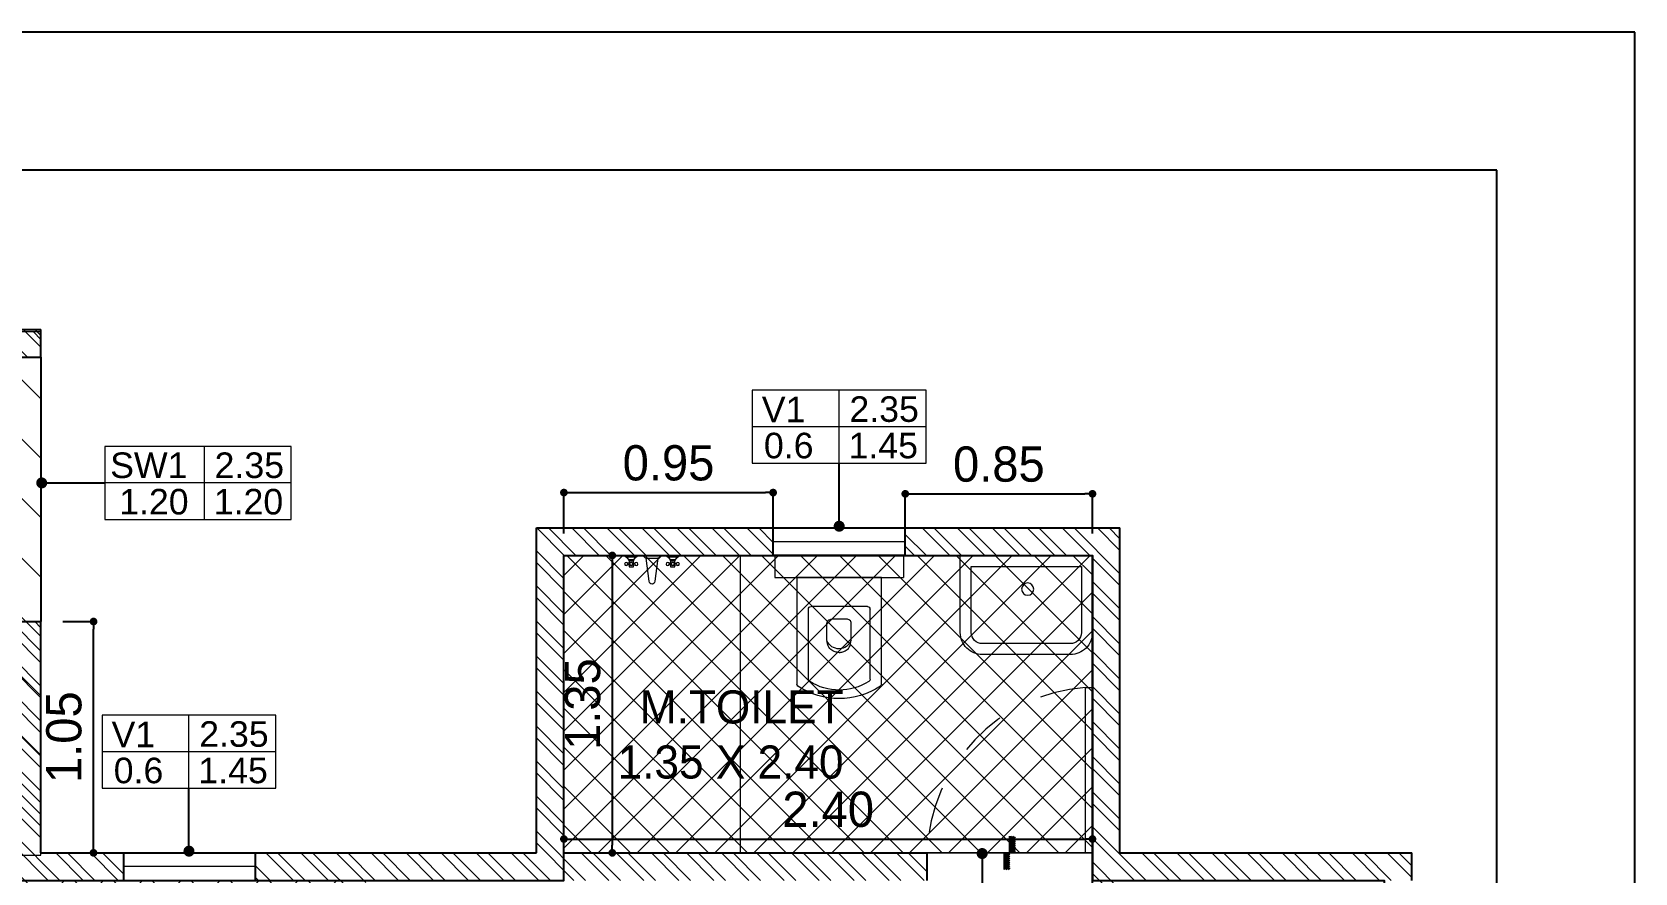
# Model space of a CAD drawing. Header units: metres. Extents: x 494 to 1845, y -666 to 1061.
# Drawn here: x 1828.635 to 1832.122, y 166.96 to 168.789 of the extents above; entities that cross this region are included whole.
import ezdxf

# ---------------------------------------------------------------- set-up
doc = ezdxf.new("R2010")
doc.units = ezdxf.units.M
doc.header["$MEASUREMENT"] = 0
doc.linetypes.add('1', pattern=[0])
doc.linetypes.add('DASHED2', pattern=[0.375, 0.25, -0.125])
doc.layers.get('Defpoints').update_dxf_attribs({"color": 12})
for name, color, linetype in [('10 HATCH', 253, 'Continuous'), ('A-AREA', 1, 'Continuous'), ('SHEET', 7, 'Continuous'), ('TILE DROP', 180, '1'), ('VDA-TEXT', 250, '1'), ('VDA-WALL BELOW', 8, 'Continuous')]:
    doc.layers.add(name, color=color, linetype=linetype)
for name, color, linetype, lineweight in [('A-Wall Hatch', 8, 'Continuous', 9), ('col hatch', 8, 'Continuous', 13), ('DIMENSION', 8, 'Continuous', 5), ('VDA-DOOR', 23, 'Continuous', 5), ('VDA-DW TAGS', 4, 'Continuous', 9), ('VDA-FURNITURE', 8, 'Continuous', 13), ('VDA-HATCH', 8, 'Continuous', 9), ('VDA-PLUMBING', 8, 'Continuous', 13), ('VDA-WALL', 250, 'Continuous', 25), ('VDA-WINDOW', 5, 'Continuous', 9)]:
    doc.layers.add(name, color=color, linetype=linetype, lineweight=lineweight)
doc.styles.add('arial', font='arial.ttf', dxfattribs={"height": 0.3})
doc.styles.add('RS', font='GOTHIC.TTF')
doc.dimstyles.new('SMALL-1', dxfattribs={"dimtxt": 0.16, "dimasz": 0.035, "dimexe": 0, "dimexo": 0.1, "dimgap": 0.05, "dimtad": 1, "dimzin": 0, "dimdsep": 46, "dimtxsty": 'RS', "dimblk": 'DOT', "dimcen": 2.5, "dimclrd": 256, "dimclre": 256, "dimclrt": 5, "dimadec": 0, "dimazin": 0, "dimtfac": 1, "dimtdec": 3, "dimtofl": 0, "dimtmove": 0, "dimatfit": 3, "dimfxl": 0, "dimtolj": 1, "dimtzin": 0, "dimarcsym": 0})
pattern_1 = [(135, (-4e-16, 0.375), (-0.00441942, -0.00441942), [])]

# ---------------------------------------------------------------- blocks, each defined once
blk = doc.blocks.new('zw$FB86')
at = {"layer": 'VDA-FURNITURE'}
for points in [[(0, 0.45), (0, 0.1, 0.414214), (0.1, 0), (0.5, 0, 0.414214), (0.6, 0.1), (0.6, 0.45)], [(0.05, 0.4), (0.05, 0.1, 0.414214), (0.1, 0.05), (0.5, 0.05, 0.414214), (0.55, 0.1), (0.55, 0.4)]]:
    blk.add_lwpolyline(points, format="xyb", close=True, dxfattribs=at)
blk.add_circle((0.2942, 0.2973), 0.0278, dxfattribs=at)
blk = doc.blocks.new('zw$1B49')
at = {"layer": 'VDA-FURNITURE'}
for p, q in [((0.1173, 0.1173), (0.1043, 0.013)), ((0.1564, 0.013), (0.1433, 0.1173)), ((0, 0), (0.0717, 0)), ((0.0128, 0.0065), (0.0589, 0.0065)), ((0.0261, 0.0424), (0.0195, 0.0424)), ((0.0261, 0.0358), (0.0195, 0.0358)), ((0.0484, 0.0195), (0.0235, 0.0195)), ((0.0261, 0.0261), (0.0261, 0.0521)), ((0.0261, 0.0521), (0.0456, 0.0521)), ((0.0456, 0.0261), (0.0261, 0.0261)), ((0.0456, 0.0521), (0.0456, 0.0261)), ((0.0456, 0.0424), (0.0521, 0.0424)), ((0.0456, 0.0358), (0.0521, 0.0358)), ((0.0912, 0), (0.1694, 0)), ((0.1043, 0.013), (0.1564, 0.013)), ((0.189, 0), (0.2606, 0)), ((0.2018, 0.0065), (0.2478, 0.0065)), ((0.215, 0.0424), (0.2085, 0.0424)), ((0.215, 0.0358), (0.2085, 0.0358)), ((0.2373, 0.0195), (0.2125, 0.0195)), ((0.215, 0.0261), (0.215, 0.0521)), ((0.215, 0.0521), (0.2346, 0.0521)), ((0.2346, 0.0261), (0.215, 0.0261)), ((0.2346, 0.0521), (0.2346, 0.0261)), ((0.2346, 0.0424), (0.2411, 0.0424)), ((0.2346, 0.0358), (0.2411, 0.0358))]:
    blk.add_line(p, q, dxfattribs=at)
for centre in [(0.013, 0.0391), (0.0358, 0.0391), (0.0586, 0.0391), (0.202, 0.0391), (0.2248, 0.0391), (0.2476, 0.0391)]:
    blk.add_circle(centre, 0.00728, dxfattribs=at)
for centre, radius, start, end in [((0.1303, 0.1173), 0.013, 0, 180), ((-0.0098, 0.0358), 0.0371, 285.2551, 344.7449), ((0.0814, 0.0358), 0.0371, 195.25512, 254.74488), ((0.1096, -0.0053), 0.0191, 106.1502, 163.8498), ((0.1511, -0.0053), 0.0191, 16.1502, 73.8498), ((0.1792, 0.0358), 0.0371, 285.2551, 344.7449), ((0.2704, 0.0358), 0.0371, 195.25512, 254.74488)]:
    blk.add_arc(centre, radius, start, end, dxfattribs=at)
blk = doc.blocks.new('zw$2702')
at = {"layer": 'VDA-FURNITURE'}
for p, q in [((0.55, 0), (0.55, 0.585)), ((0.65, 0.585), (0.55, 0.585)), ((0.65, 0), (0.65, 0.585)), ((0.0663, 0.485), (0.55, 0.485)), ((0.55, 0.485), (0.55, 0.1)), ((0.0885, 0.4325), (0.406, 0.4325)), ((0.418, 0.4205), (0.418, 0.1645)), ((0.2097, 0.2925), (0.2098, 0.2942)), ((0.2097, 0.2918), (0.2097, 0.2925)), ((0.2097, 0.2916), (0.2097, 0.291)), ((0.2098, 0.2942), (0.21, 0.2969)), ((0.21, 0.2969), (0.2105, 0.3004)), ((0.2105, 0.3004), (0.2113, 0.3046)), ((0.2113, 0.3046), (0.2125, 0.3092)), ((0.2125, 0.3092), (0.2143, 0.3142)), ((0.2143, 0.3142), (0.2166, 0.3193)), ((0.2166, 0.3193), (0.2196, 0.3244)), ((0.2196, 0.3244), (0.2234, 0.3294)), ((0.2234, 0.3294), (0.2281, 0.334)), ((0.2281, 0.334), (0.2337, 0.3382)), ((0.2337, 0.3382), (0.2404, 0.3417)), ((0.2404, 0.3417), (0.2482, 0.3444)), ((0.2482, 0.3444), (0.2572, 0.3461)), ((0.2572, 0.3461), (0.2675, 0.3468)), ((0.2675, 0.3468), (0.278, 0.3468)), ((0.278, 0.3468), (0.2875, 0.3468)), ((0.2875, 0.3468), (0.2959, 0.3468)), ((0.2959, 0.3468), (0.3035, 0.3468)), ((0.3035, 0.3468), (0.3101, 0.3468)), ((0.3101, 0.3468), (0.3159, 0.3468)), ((0.3159, 0.3468), (0.3209, 0.3468)), ((0.3209, 0.3468), (0.3252, 0.3468)), ((0.3252, 0.3468), (0.3288, 0.3469)), ((0.3288, 0.3469), (0.3318, 0.3469)), ((0.3318, 0.3469), (0.3341, 0.3469)), ((0.3341, 0.3469), (0.336, 0.3469)), ((0.336, 0.3469), (0.3382, 0.3469)), ((0.3382, 0.3469), (0.3388, 0.3469)), ((0.3388, 0.3469), (0.3398, 0.3471)), ((0.3398, 0.3471), (0.3422, 0.3472)), ((0.3422, 0.3472), (0.3456, 0.347)), ((0.3456, 0.347), (0.3496, 0.346)), ((0.3496, 0.346), (0.3535, 0.3437)), ((0.3535, 0.3437), (0.3569, 0.3399)), ((0.3569, 0.3399), (0.3583, 0.3372)), ((0.3583, 0.3372), (0.3594, 0.3339)), ((0.3594, 0.3339), (0.3601, 0.3301)), ((0.3601, 0.3301), (0.3603, 0.3256)), ((0.3603, 0.3262), (0.3603, 0.2588)), ((0.2097, 0.291), (0.2098, 0.2893)), ((0.2098, 0.2893), (0.21, 0.2866)), ((0.21, 0.2866), (0.2105, 0.2831)), ((0.2105, 0.2831), (0.2113, 0.2789)), ((0.2113, 0.2789), (0.2125, 0.2743)), ((0.2125, 0.2743), (0.2143, 0.2693)), ((0.2143, 0.2693), (0.2166, 0.2642)), ((0.2166, 0.2642), (0.2196, 0.2591)), ((0.2196, 0.2591), (0.2234, 0.2541)), ((0.2234, 0.2541), (0.2281, 0.2495)), ((0.2281, 0.2495), (0.2337, 0.2453)), ((0.2337, 0.2453), (0.2404, 0.2418)), ((0.2404, 0.2418), (0.2482, 0.2391)), ((0.2482, 0.2391), (0.2572, 0.2373)), ((0.2572, 0.2373), (0.2675, 0.2367)), ((0.2675, 0.2367), (0.278, 0.2367)), ((0.278, 0.2367), (0.2875, 0.2367)), ((0.2875, 0.2367), (0.296, 0.2367)), ((0.296, 0.2367), (0.3035, 0.2367)), ((0.3035, 0.2367), (0.3102, 0.2367)), ((0.3102, 0.2367), (0.3161, 0.2367)), ((0.3161, 0.2367), (0.3211, 0.2367)), ((0.3211, 0.2367), (0.3254, 0.2367)), ((0.3254, 0.2367), (0.3291, 0.2367)), ((0.3291, 0.2367), (0.3321, 0.2367)), ((0.3321, 0.2367), (0.3344, 0.2368)), ((0.3344, 0.2368), (0.3363, 0.2368)), ((0.3363, 0.2368), (0.3386, 0.2368)), ((0.3386, 0.2368), (0.3392, 0.2368)), ((0.3392, 0.2368), (0.3402, 0.2367)), ((0.3402, 0.2367), (0.3426, 0.2369)), ((0.3499, 0.239), (0.3537, 0.2415)), ((0.3537, 0.2415), (0.3571, 0.2455)), ((0.3571, 0.2455), (0.3584, 0.2481)), ((0.3584, 0.2481), (0.3595, 0.2511)), ((0.3595, 0.2511), (0.3601, 0.2547)), ((0.3601, 0.2547), (0.3603, 0.2588)), ((0.0885, 0.1525), (0.406, 0.1525)), ((0.55, 0.1), (0.0663, 0.1)), ((0.65, 0), (0.55, 0))]:
    blk.add_line(p, q, dxfattribs=at)
for centre, radius, start, end in [((0.3393, 0.2925), 0.3393, 146.53147, 213.46853), ((0.0663, 0.473), 0.012, 90, 146.53147), ((0.2879, 0.2925), 0.2489, 147.45679, 212.54321), ((0.0885, 0.4205), 0.012, 90, 150.49067), ((0.406, 0.4205), 0.012, 0, 90), ((0.285, 0.2913), 0.0588, 109.85833, 247.31919), ((0.3341, 0.2803), 0.0442, 281.08149, 290.92542), ((0.0885, 0.1645), 0.012, 209.50933, 270), ((0.406, 0.1645), 0.012, 270, 0), ((0.0663, 0.112), 0.012, 213.46853, 270)]:
    blk.add_arc(centre, radius, start, end, dxfattribs=at)
blk = doc.blocks.new('zw$F1DC')
at = {"layer": 'VDA-DOOR'}
for p, q in [((0, 0), (0, 0.9)), ((0, 0.038), (0.9, 0.038)), ((0, 0), (0.9, 0)), ((0.9, 0.038), (0.9, 0))]:
    blk.add_line(p, q, dxfattribs=at).dxf.unprotected_set("ltscale", 0)
at = {"layer": 'VDA-DOOR', "linetype": 'DASHED2', "ltscale": 0.3}
blk.add_arc((-0.0283, -0.0304), 0.9308, 4.21275, 88.25632, dxfattribs=at)
blk = doc.blocks.new('zw$AB1F')
at = {"layer": 'VDA-DOOR', "xscale": 1.111111111003124, "yscale": 1.111111111003124, "zscale": 1.111111111003124, "rotation": 90.00000000080222}
blk.add_blockref('zw$F1DC', (1, 0), dxfattribs=at)
blk = doc.blocks.new('_Dot')
at = {"color": 0, "linetype": 'ByBlock', "lineweight": -2}
blk.add_line((-0.5, 0), (-1, 0), dxfattribs=at)
at = {"color": 0, "linetype": 'ByBlock', "const_width": 0.5}
blk.add_lwpolyline([(-0.25, 0, 1), (0.25, 0, 1)], format="xyb", close=True, dxfattribs=at)
blk = doc.blocks.new('*D1124')
at = {"layer": 'Defpoints', "color": 0, "transparency": 16777216}
for p in [(-1.35, 4.05), (-1.1108, 4.05), (-1.35, 3)]:
    blk.add_point(p, dxfattribs=at)
at = {"layer": 'DIMENSION', "lineweight": -2, "transparency": 16777216}
for p, q in [((-1.25, 4.05), (-1.1108, 4.05)), ((-1.1108, 3.035), (-1.1108, 4.015)), ((-1.25, 3), (-1.1108, 3))]:
    blk.add_line(p, q, dxfattribs=at)
at = {"layer": 'DIMENSION', "lineweight": -2, "transparency": 16777216, "xscale": 0.035, "yscale": 0.035, "zscale": 0.035}
for p, rotation in [((-1.1108, 4.05), 90), ((-1.1108, 3), 270)]:
    blk.add_blockref('_Dot', p, dxfattribs=dict(at, rotation=rotation))
at = {"layer": 'DIMENSION', "color": 5, "transparency": 16777216, "insert": (-1.2448, 3.525), "char_height": 0.16, "attachment_point": 5, "rotation": 90, "style": 'RS'}
blk.add_mtext('\\A1;1.05', dxfattribs=at)
blk = doc.blocks.new('*D1157')
at = {"layer": 'Defpoints', "color": 0, "transparency": 16777216}
for p in [(1.975, 4.6354), (1.025, 4.35), (1.975, 4.35)]:
    blk.add_point(p, dxfattribs=at)
at = {"layer": 'DIMENSION', "lineweight": -2, "transparency": 16777216}
for p, q in [((1.025, 4.45), (1.025, 4.6354)), ((1.06, 4.6354), (1.94, 4.6354)), ((1.975, 4.45), (1.975, 4.6354))]:
    blk.add_line(p, q, dxfattribs=at)
at = {"layer": 'DIMENSION', "lineweight": -2, "transparency": 16777216, "xscale": 0.035, "yscale": 0.035, "zscale": 0.035, "rotation": 180}
blk.add_blockref('_Dot', (1.025, 4.6354), dxfattribs=at)
at = {"layer": 'DIMENSION', "lineweight": -2, "transparency": 16777216, "xscale": 0.035, "yscale": 0.035, "zscale": 0.035}
blk.add_blockref('_Dot', (1.975, 4.6354), dxfattribs=at)
at = {"layer": 'DIMENSION', "color": 5, "transparency": 16777216, "insert": (1.5, 4.7694), "char_height": 0.16, "attachment_point": 5, "style": 'RS'}
blk.add_mtext('\\A1;0.95', dxfattribs=at)
blk = doc.blocks.new('*D1158')
at = {"layer": 'Defpoints', "color": 0, "transparency": 16777216}
for p in [(3.425, 4.6297), (2.575, 4.35), (3.425, 4.35)]:
    blk.add_point(p, dxfattribs=at)
at = {"layer": 'DIMENSION', "lineweight": -2, "transparency": 16777216}
for p, q in [((2.575, 4.45), (2.575, 4.6297)), ((2.61, 4.6297), (3.39, 4.6297)), ((3.425, 4.45), (3.425, 4.6297))]:
    blk.add_line(p, q, dxfattribs=at)
at = {"layer": 'DIMENSION', "lineweight": -2, "transparency": 16777216, "xscale": 0.035, "yscale": 0.035, "zscale": 0.035, "rotation": 180}
blk.add_blockref('_Dot', (2.575, 4.6297), dxfattribs=at)
at = {"layer": 'DIMENSION', "lineweight": -2, "transparency": 16777216, "xscale": 0.035, "yscale": 0.035, "zscale": 0.035}
blk.add_blockref('_Dot', (3.425, 4.6297), dxfattribs=at)
at = {"layer": 'DIMENSION', "color": 5, "transparency": 16777216, "insert": (3, 4.7637), "char_height": 0.16, "attachment_point": 5, "style": 'RS'}
blk.add_mtext('\\A1;0.85', dxfattribs=at)
blk = doc.blocks.new('*D1159')
at = {"layer": 'Defpoints', "color": 0, "transparency": 16777216}
for p in [(1.025, 4.35), (1.025, 3), (1.2447, 3)]:
    blk.add_point(p, dxfattribs=at)
at = {"layer": 'DIMENSION', "lineweight": -2, "transparency": 16777216}
for p, q in [((1.125, 4.35), (1.2447, 4.35)), ((1.2447, 4.315), (1.2447, 3.035)), ((1.125, 3), (1.2447, 3))]:
    blk.add_line(p, q, dxfattribs=at)
at = {"layer": 'DIMENSION', "lineweight": -2, "transparency": 16777216, "xscale": 0.035, "yscale": 0.035, "zscale": 0.035}
for p, rotation in [((1.2447, 4.35), 90), ((1.2447, 3), 270)]:
    blk.add_blockref('_Dot', p, dxfattribs=dict(at, rotation=rotation))
at = {"layer": 'DIMENSION', "color": 5, "transparency": 16777216, "insert": (1.1107, 3.675), "char_height": 0.16, "attachment_point": 5, "rotation": 90, "style": 'RS'}
blk.add_mtext('\\A1;1.35', dxfattribs=at)
blk = doc.blocks.new('*D1160')
at = {"layer": 'Defpoints', "color": 0, "transparency": 16777216}
for p in [(3.425, 3.0627), (1.025, 3), (3.425, 3)]:
    blk.add_point(p, dxfattribs=at)
at = {"layer": 'DIMENSION', "lineweight": -2, "transparency": 16777216}
for p, q in [((1.025, 3.0627), (1.025, 3.0627)), ((1.06, 3.0627), (3.39, 3.0627)), ((3.425, 3.0627), (3.425, 3.0627))]:
    blk.add_line(p, q, dxfattribs=at)
at = {"layer": 'DIMENSION', "lineweight": -2, "transparency": 16777216, "xscale": 0.035, "yscale": 0.035, "zscale": 0.035, "rotation": 180}
blk.add_blockref('_Dot', (1.025, 3.0627), dxfattribs=at)
at = {"layer": 'DIMENSION', "lineweight": -2, "transparency": 16777216, "xscale": 0.035, "yscale": 0.035, "zscale": 0.035}
blk.add_blockref('_Dot', (3.425, 3.0627), dxfattribs=at)
at = {"layer": 'DIMENSION', "color": 5, "transparency": 16777216, "insert": (2.225, 3.1967), "char_height": 0.16, "attachment_point": 5, "style": 'RS'}
blk.add_mtext('\\A1;2.40', dxfattribs=at)
blk = doc.blocks.new('SW1 F')
at = {"layer": 'VDA-DW TAGS'}
for p, q in [((1527.3697, 323.1432), (1527.3697, 323.474)), ((1527.7645, 323.3086), (1526.9172, 323.3086))]:
    blk.add_line(p, q, dxfattribs=at)
blk.add_lwpolyline([(1527.7645, 323.474), (1526.9172, 323.474), (1526.9172, 323.1432), (1527.7645, 323.1432)], close=True, dxfattribs=at)
at = {"layer": 'VDA-DW TAGS', "char_height": 0.11598, "attachment_point": 8, "style": 'arial'}
for s, insert, width in [('SW1', (1527.1174, 323.3293), 0.282293), ('2.35', (1527.5739, 323.3293), 0.282293), ('1.20', (1527.1405, 323.1638), 0.27584), ('1.20', (1527.57, 323.1638), 0.366174)]:
    blk.add_mtext(s, dxfattribs=dict(at, insert=insert, width=width))
blk = doc.blocks.new('V1')
at = {"layer": 'VDA-DW TAGS'}
for p, q in [((1525.346, 322.8255), (1525.346, 323.1564)), ((1525.7407, 322.9909), (1524.951, 322.9909))]:
    blk.add_line(p, q, dxfattribs=at)
blk.add_lwpolyline([(1525.7407, 323.1564), (1524.951, 323.1564), (1524.951, 322.8255), (1525.7407, 322.8255)], close=True, dxfattribs=at)
at = {"layer": 'VDA-DW TAGS', "char_height": 0.11598, "attachment_point": 8, "style": 'arial'}
for s, insert, width in [('V1', (1525.0936, 323.0116), 0.282293), ('2.35', (1525.5501, 323.0116), 0.282293), ('0.6', (1525.1168, 322.8462), 0.27584), ('1.45', (1525.5462, 322.8462), 0.366174)]:
    blk.add_mtext(s, dxfattribs=dict(at, insert=insert, width=width))
blk = doc.blocks.new('TT-level diff-flat-14')
at = {"layer": 'TILE DROP'}
h = blk.add_hatch(dxfattribs=at)
h.set_pattern_fill('ANSI31', color=256, scale=0.05, angle=90, style=0)
h.set_pattern_definition(pattern_1)
h.paths.add_polyline_path([(-0.075, 0.025), (-0.075, 0), (0, 0), (0, 0.025)])
h = blk.add_hatch(dxfattribs=at)
h.set_pattern_fill('ANSI31', color=256, scale=0.05, angle=90, style=0)
h.set_pattern_definition(pattern_1)
h.paths.add_polyline_path([(0, 0), (0, -0.025), (0.075, -0.025), (0.075, 0)])
for points in [[(0, 0), (-0.075, 0)], [(0.075, -0.025), (0, -0.025), (0, 0), (-0.075, 0)]]:
    blk.add_lwpolyline(points, dxfattribs=at)
blk = doc.blocks.new('SDFDSFD')
at = {"layer": 'A-Wall Hatch', "ltscale": 0.1}
h = blk.add_hatch(dxfattribs=at)
h.set_pattern_fill('ANSI32', color=256, scale=0.3, angle=270)
h.set_pattern_definition([(315, (-5.7694, -2.32693), (0.0795495, 0.0795495), []), (315, (-5.7694, -2.37996), (0.0795495, 0.0795495), [])])
h.paths.add_polyline_path([(-3.575, 2.575), (-5.245, 2.575), (-5.245, 5.25), (-1.35, 5.25), (-1.35, 5.375), (-6.845, 5.375), (-6.845, 5.25), (-5.37, 5.25), (-5.37, 4.05), (-5.72, 4.05), (-5.72, 3.925), (-5.37, 3.925), (-5.37, 2.575), (-5.72, 2.575), (-5.72, 2.45), (-3.575, 2.45)])
h.paths.add_polyline_path([(-7.72, -2.95), (-7.72, -0.9), (-6.845, -0.9), (-6.845, 4.05), (-6.72, 4.05), (-6.72, -0.9), (-6.45, -0.9), (-6.45, -1.025), (-7.595, -1.025), (-7.595, -2.95)])
h.paths.add_polyline_path([(-2.375, -0.9), (-4.65, -0.9), (-4.65, -4.5), (-4.525, -4.5), (-4.525, -1.025), (-2.375, -1.025)])
h.paths.add_polyline_path([(-0.975, 2.9999), (-0.9809, 2.9999), (-1.35, 3), (-1.35, 4.05), (-1.475, 4.05), (-1.475, 3), (-2.375, 3), (-2.375, 2.45), (-2.25, 2.45), (-2.25, 2.875), (-1.475, 2.875), (-1.475, 0), (-1.35, 0), (-1.35, 0.8), (-0.625, 0.8), (-0.625, 0.925), (-1.35, 0.925), (-1.35, 2.875), (-0.975, 2.875)])
h.paths.add_polyline_path([(2.675, 3), (1.025, 3), (1.025, 4.35), (1.975, 4.35), (1.975, 4.4749), (0.9, 4.475), (0.9, 3), (-0.375, 3), (-0.375, 2.875), (2.675, 2.875)])
h.paths.add_polyline_path([(-0.625, -1.925), (-1.35, -1.925), (-1.35, -1.025), (-0.9, -1.025), (-0.9, -0.9), (-1.475, -0.9), (-1.475, -4.5), (-0.975, -4.5), (-0.975, -4.3751), (-0.9809, -4.3751), (-1.35, -4.375), (-1.35, -2.05), (-0.625, -2.05)])
h.paths.add_polyline_path([(3.55, 4.475), (2.575, 4.475), (2.575, 4.35), (3.425, 4.35), (3.425, 3), (3.55, 3)])
h.paths.add_polyline_path([(0.125, -1.925), (0, -1.925), (0, -4.375), (-0.375, -4.375), (-0.375, -4.5), (0.125, -4.5)])
h.paths.add_polyline_path([(0.125, 2.875), (0, 2.875), (0, 0), (0.125, 0)])
h.paths.add_polyline_path([(4.875, 3), (3.55, 3), (3.55, 2.875), (4.875, 2.875)])
h.paths.add_polyline_path([(3.55, 3), (3.425, 3), (3.425, 2.875), (3.55, 2.875)])
h.paths.add_polyline_path([(3.55, 0.1125), (3.425, 0.1125), (3.425, -0.9), (0, -0.9), (0, -1.025), (3.425, -1.025), (3.425, -4.5), (3.55, -4.5), (3.55, -1.025), (4.875, -1.025), (4.875, -0.9), (3.55, -0.9)])
h.paths.add_polyline_path([(3.425, 1.9125), (3.55, 1.9125), (3.55, 2.875), (3.425, 2.875)])
at = {"layer": 'VDA-HATCH'}
h = blk.add_hatch(dxfattribs=at)
h.set_pattern_fill('ANSI37', color=43)
h.set_pattern_definition([(45, (-42536.25676, 14913.54795), (-0.08838834765, 0.08838834765), []), (135, (-42536.25676, 14913.54795), (-0.08838834765, -0.08838834765), [])])
h.paths.add_polyline_path([(1.025, 3), (3.425, 3), (3.425, 4.35), (1.025, 4.35)])
h.paths.add_polyline_path([(-1.35, -2.05), (0, -2.05), (0, -4.3751), (-1.35, -4.3751)])
h.paths.add_polyline_path([(0, 2.875), (-1.35, 2.875), (-1.35, 0.925), (0, 0.925)])
at = {"layer": 'A-AREA'}
blk.add_lwpolyline([(-1.475, 5.25), (-1.475, 2.875), (1.025, 2.875), (1.025, 4.35), (3.425, 4.35), (3.425, 2.875), (4.75, 2.875), (4.75, -0.9), (3.4251, -0.9), (3.425, -4.375), (-4.525, -4.375), (-4.525, -2.825), (-7.595, -2.825), (-7.595, -1.025), (-6.72, -1.025)], dxfattribs=at)
at = {"layer": 'VDA-DOOR'}
blk.add_line((2.675, 3), (3.425, 3), dxfattribs=at)
at = {"layer": 'VDA-PLUMBING', "extrusion": (4.36827e-06, 5.81046e-06, 1)}
blk.add_line((1.825, 4.35), (1.825, 3), dxfattribs=at)
at = {"layer": 'VDA-WALL'}
for p, q in [((-6.845, 5.375), (-1.35, 5.375)), ((-1.35, 5.25), (-1.35, 5.375)), ((-5.245, 5.25), (-1.35, 5.25)), ((0.9, 4.475), (1.975, 4.4749)), ((0.9, 3), (0.9, 4.475)), ((1.975, 4.35), (1.975, 4.4749)), ((2.575, 4.475), (3.55, 4.475)), ((2.575, 4.35), (2.575, 4.475)), ((3.55, 3), (3.55, 4.475)), ((1.025, 4.35), (1.975, 4.35)), ((1.025, 3), (1.025, 4.35)), ((2.575, 4.35), (3.425, 4.35)), ((3.425, 1.9125), (3.425, 4.35)), ((-1.475, 4.05), (-1.35, 4.05)), ((-1.35, 3), (-1.35, 4.05)), ((-1.35, 3), (-0.975, 3)), ((-0.975, 3), (-0.975, 2.875)), ((-0.375, 3), (0.9, 3)), ((-0.375, 2.875), (-0.375, 3)), ((1.025, 3), (2.675, 3)), ((2.675, 2.875), (2.675, 3)), ((3.55, 3), (4.875, 3)), ((4.875, 2.875), (4.875, 3))]:
    blk.add_line(p, q, dxfattribs=at)
at = {"layer": 'VDA-WALL BELOW'}
for p, q in [((-1.35, 5.25), (-1.35, 4.05)), ((1.975, 4.4749), (2.575, 4.4749)), ((2.575, 4.35), (1.975, 4.35)), ((-0.9809, 2.9999), (-0.375, 2.9999))]:
    blk.add_line(p, q, dxfattribs=at)
at = {"layer": 'VDA-WINDOW'}
for p, q in [((2.575, 4.4125), (1.975, 4.4125)), ((-0.375, 2.9375), (-0.975, 2.9375))]:
    blk.add_line(p, q, dxfattribs=at)
at = {"rotation": 270.0000000000001}
blk.add_blockref('TT-level diff-flat-14', (3.05, 3, 0.0002), dxfattribs=at)
at = {"layer": 'VDA-DOOR', "extrusion": (-0.00030461, -0.000129473, 1), "xscale": 0.7499891843972357, "yscale": 0.7499891843972357, "zscale": 0.7499891843972357, "rotation": 359.9999977403969}
blk.add_blockref('zw$AB1F', (2.675, 3, -0.0012), dxfattribs=at)
at = {"layer": 'VDA-HATCH'}
for name, p in [('V1', (-1523.071, -318.0569)), ('SW1 F', (-1527.9773, -318.6294)), ('V1', (-1526.0234, -319.5319))]:
    blk.add_blockref(name, p, dxfattribs=at)
at = {"layer": 'VDA-PLUMBING', "extrusion": (4.36827e-06, 5.81046e-06, 1), "xscale": -1}
for name, p, rotation in [('zw$1B49', (1.2947, 4.35, 0), 180.0000002737258), ('zw$2702', (1.9825, 3.7, 0), 270.0000002735317), ('zw$FB86', (3.425, 3.9, 0), 2.737259656624862e-07)]:
    blk.add_blockref(name, p, dxfattribs=dict(at, rotation=rotation))
at = {"layer": 'VDA-TEXT', "extrusion": (4.36827e-06, 5.81046e-06, 1), "insert": (2.2948, 3.3352), "char_height": 0.15, "width": 1.314504061156185e-11, "attachment_point": 9, "text_direction": (1, 0, -4e-06), "style": 'arial'}
blk.add_mtext('\\pi0.58006;{\\fCentury Gothic|b0|i0|c0|p34;M.TOILET  }\\P\\pi0.47855;{\\fCentury Gothic|b0|i0|c0|p34;1.35 X 2.40}', dxfattribs=at)
at = {"layer": 'DIMENSION'}
for base, p1, p2, picture, middle in [((1.975, 4.6354), (1.025, 4.35), (1.975, 4.35), '*D1157', (1.5, 4.7694)), ((3.425, 4.6297), (2.575, 4.35), (3.425, 4.35, 0), '*D1158', (3, 4.7637)), ((3.425, 3.0627), (1.025, 3), (3.425, 3, 0.0002), '*D1160', (2.225, 3.1967))]:
    dim = blk.add_linear_dim(base=base, p1=p1, p2=p2, dimstyle='SMALL-1', dxfattribs=at)
    dim.commit()
    dim.dimension.update_dxf_attribs({"geometry": picture, "text_midpoint": middle})
for base, p1, p2, picture, middle in [((1.2447, 3), (1.025, 4.35), (1.025, 3), '*D1159', (1.1107, 3.675)), ((-1.1108, 4.05), (-1.35, 3), (-1.35, 4.05), '*D1124', (-1.2448, 3.525))]:
    dim = blk.add_linear_dim(base=base, p1=p1, p2=p2, angle=90, dimstyle='SMALL-1', dxfattribs=at)
    dim.commit()
    dim.dimension.update_dxf_attribs({"geometry": picture, "text_midpoint": middle})
for points in [[(2.275, 4.4826), (2.275, 4.7686)], [(-1.3461, 4.6792), (-1.0601, 4.6792)], [(-0.6775, 3.0076), (-0.6775, 3.2936)], [(2.9242, 2.9968, 0.0002), (2.9241, 2.7041, 0.0002)]]:
    blk.add_leader(points, dimstyle='SMALL-1', override={"dimasz": 0.05, "dimclrd": 4, "dimldrblk": 'Dot'}, dxfattribs=at)

msp = doc.modelspace()

# ---------------------------------------------------------------- hatches: boundary and pattern name
at = {"layer": 'col hatch'}
h = msp.add_hatch(dxfattribs=at)
h.set_pattern_fill('ANSI31', color=6, scale=0.730701, angle=270)
h.set_pattern_definition([(315, (-196.45392, -396.13163), (0.0645854507, 0.0645854507), [])])
h.paths.add_polyline_path([(1828.1633, 166.9986), (1828.6544, 166.9986), (1828.6544, 168.1364), (1828.1633, 168.1364)])

# ---------------------------------------------------------------- linework, layer by layer
at = {"layer": '10 HATCH', "color": 0}
msp.add_lwpolyline([(1831.8217, 168.4879), (1815.5008, 168.4879), (1815.5008, 145.1565), (1831.8217, 145.1565)], close=True, dxfattribs=at)
at = {"layer": 'col hatch', "color": 6}
msp.add_lwpolyline([(1828.6544, 168.1364), (1828.1633, 168.1364), (1828.1633, 166.9986), (1828.6544, 166.9986)], close=True, dxfattribs=at)
at = {"layer": 'SHEET'}
msp.add_lwpolyline([(1832.1223, 168.7885), (1815.2002, 168.7885), (1815.2002, 144.8559), (1832.1223, 144.8559)], close=True, dxfattribs=at)

# ---------------------------------------------------------------- block references
at = {"xscale": 0.4791003886869835, "yscale": 0.4791003886869835, "zscale": 0.4791003886869835}
msp.add_blockref('SDFDSFD', (1829.3012, 165.5662), dxfattribs=at)

doc.saveas('drawing.dxf')
